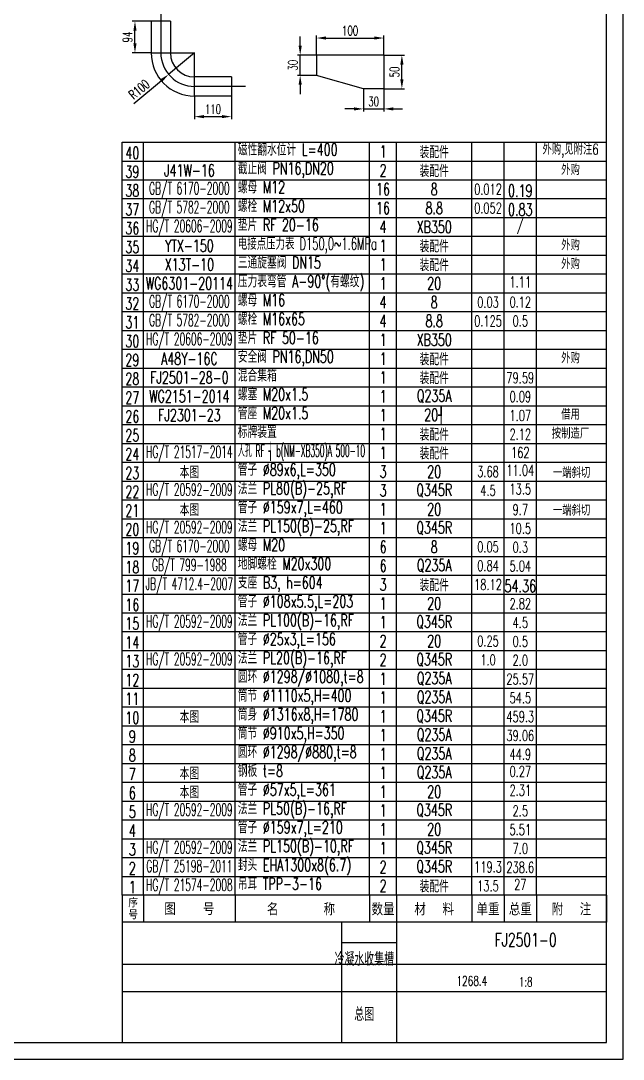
# Model space of a CAD drawing. Extents: x -23873 to -19420, y 16448 to 23154.
# Drawn here: x -21212 to -19420, y 16448 to 19537 of the extents above; entities that cross this region are included whole.
import ezdxf
from ezdxf.enums import TextEntityAlignment as Align

# ---------------------------------------------------------------- set-up
doc = ezdxf.new("R2010")
doc.units = 0
doc.header["$LTSCALE"] = 8
doc.layers.get('0').update_dxf_attribs({"linetype": 'CONTINUOUS'})
doc.layers.get('DEFPOINTS').update_dxf_attribs({"linetype": 'CONTINUOUS'})
doc.layers.add('HEADST', color=7, linetype='CONTINUOUS')
doc.layers.add('THICK', color=7, linetype='CONTINUOUS')
doc.styles.add('DFT', font='simplex.shx', dxfattribs={"width": 0.67, "bigfont": 'dft.shx'})
doc.styles.get("Standard").update_dxf_attribs({"font": 'simplex.shx', "width": 0.67, "bigfont": 'dft.shx'})
doc.styles.add('STT', font='simplex', dxfattribs={"bigfont": 'STT'})
doc.dimstyles.get("Standard").update_dxf_attribs({"dimscale": 3, "dimtxt": 3.5, "dimasz": 3, "dimexe": 1, "dimexo": 0, "dimgap": 1.5, "dimtad": 1, "dimdec": 0, "dimzin": 0, "dimdsep": 46, "dimtxsty": 'DFT', "dimcen": 3, "dimclrd": 2, "dimclre": 2, "dimclrt": 5, "dimaunit": 1, "dimadec": 0, "dimazin": 0, "dimtfac": 1, "dimtdec": 0, "dimtix": 1, "dimtmove": 2, "dimatfit": 3, "dimfxl": 0, "dimtolj": 1, "dimtzin": 0, "dimarcsym": 0})

# ---------------------------------------------------------------- blocks, each defined once
blk = doc.blocks.new('mxlbt')
at = {"layer": 'HEADST', "color": 7}
for p, q in [((180, 10), (0, 10)), ((0, 10), (0, 0)), ((8, 10), (8, 0)), ((42, 10), (42, 0)), ((92, 10), (92, 0)), ((102, 10), (102, 0)), ((130, 10), (130, 0)), ((142, 10), (142, 0)), ((154, 10), (154, 0)), ((180, 0), (0, 0))]:
    blk.add_line(p, q, dxfattribs=at)
at = {"layer": 'THICK'}
blk.add_line((180, 10), (180, 0), dxfattribs=at)
at = {"layer": 'HEADST', "color": 4, "style": 'STT'}
for s, p in [('序', (2.31, 5.53)), ('号', (2.31, 1.1))]:
    blk.add_text(s, height=3, dxfattribs=at).set_placement(p)
for s, p in [('图   号', (25, 5)), ('名     称', (66.5, 5)), ('数量', (97, 5)), ('材  料', (116, 5)), ('单重', (136, 5)), ('总重', (148, 5)), ('附  注', (167, 5))]:
    blk.add_text(s, height=4.5, dxfattribs=at).set_placement(p, align=Align.MIDDLE)
blk = doc.blocks.new('*D59')
at = {"color": 2, "lineweight": -2}
for p, q in [((-20695.4, 19441.7), (-20772.1, 19377.6)), ((-20876.1, 19290.8), (-20793.6, 19359.7))]:
    blk.add_line(p, q, dxfattribs=at)
at = {"color": 2}
blk.add_solid([(-20796.6, 19363.3), (-20790.6, 19356.1), (-20772.1, 19377.6)], dxfattribs=at)
at = {"layer": 'DEFPOINTS', "color": 0}
for p in [(-20695.4, 19441.7), (-20772.1, 19377.6)]:
    blk.add_point(p, dxfattribs=at)
at = {"color": 5, "insert": (-20859.7, 19333.2), "char_height": 28, "attachment_point": 5, "rotation": 39.8634, "style": 'DFT'}
blk.add_mtext('\\A1;R100', dxfattribs=at)
blk = doc.blocks.new('*D60')
at = {"color": 2, "lineweight": -2}
for p, q in [((-20823.9, 19535.7), (-20880.3, 19535.7)), ((-20872.3, 19469.7), (-20872.3, 19507.7)), ((-20823.9, 19441.7), (-20880.3, 19441.7))]:
    blk.add_line(p, q, dxfattribs=at)
at = {"color": 2}
for points in [[(-20877, 19507.7), (-20867.6, 19507.7), (-20872.3, 19535.7)], [(-20877, 19469.7), (-20867.6, 19469.7), (-20872.3, 19441.7)]]:
    blk.add_solid(points, dxfattribs=at)
at = {"layer": 'DEFPOINTS', "color": 0}
for p in [(-20872.3, 19535.7), (-20823.9, 19535.7), (-20823.9, 19441.7)]:
    blk.add_point(p, dxfattribs=at)
at = {"color": 5, "insert": (-20894.3, 19488.7), "char_height": 28, "attachment_point": 5, "rotation": 90, "style": 'DFT'}
blk.add_mtext('\\A1;94', dxfattribs=at)
blk = doc.blocks.new('*D61')
at = {"color": 2, "lineweight": -2}
for p, q in [((-20695.4, 19313.2), (-20695.4, 19244)), ((-20585.4, 19313.2), (-20585.4, 19244)), ((-20667.4, 19252), (-20613.4, 19252))]:
    blk.add_line(p, q, dxfattribs=at)
at = {"color": 2}
for points in [[(-20667.4, 19256.7), (-20667.4, 19247.4), (-20695.4, 19252)], [(-20613.4, 19256.7), (-20613.4, 19247.4), (-20585.4, 19252)]]:
    blk.add_solid(points, dxfattribs=at)
at = {"layer": 'DEFPOINTS', "color": 0}
for p in [(-20695.4, 19313.2), (-20585.4, 19313.2), (-20585.4, 19252)]:
    blk.add_point(p, dxfattribs=at)
at = {"color": 5, "insert": (-20640.4, 19274), "char_height": 28, "attachment_point": 5, "style": 'DFT'}
blk.add_mtext('\\A1;110', dxfattribs=at)
blk = doc.blocks.new('*D62')
at = {"color": 2, "lineweight": -2}
for p, q in [((-20332.5, 19434.8), (-20332.5, 19493.8)), ((-20132.5, 19434.8), (-20132.5, 19493.8)), ((-20304.5, 19485.8), (-20160.5, 19485.8))]:
    blk.add_line(p, q, dxfattribs=at)
at = {"color": 2}
for points in [[(-20304.5, 19490.5), (-20304.5, 19481.2), (-20332.5, 19485.8)], [(-20160.5, 19490.5), (-20160.5, 19481.2), (-20132.5, 19485.8)]]:
    blk.add_solid(points, dxfattribs=at)
at = {"layer": 'DEFPOINTS', "color": 0}
for p in [(-20132.5, 19485.8), (-20332.5, 19434.8), (-20132.5, 19434.8)]:
    blk.add_point(p, dxfattribs=at)
at = {"color": 5, "insert": (-20232.5, 19507.8), "char_height": 28, "attachment_point": 5, "style": 'DFT'}
blk.add_mtext('\\A1;100', dxfattribs=at)
blk = doc.blocks.new('*D63')
at = {"color": 2, "lineweight": -2}
for p, q in [((-20192.5, 19334.8), (-20192.5, 19266.9)), ((-20132.5, 19334.8), (-20132.5, 19266.9)), ((-20220.5, 19274.9), (-20248.5, 19274.9)), ((-20192.5, 19274.9), (-20132.5, 19274.9)), ((-20104.5, 19274.9), (-20076.5, 19274.9))]:
    blk.add_line(p, q, dxfattribs=at)
at = {"color": 2}
for points in [[(-20220.5, 19279.6), (-20220.5, 19270.3), (-20192.5, 19274.9)], [(-20104.5, 19279.6), (-20104.5, 19270.3), (-20132.5, 19274.9)]]:
    blk.add_solid(points, dxfattribs=at)
at = {"layer": 'DEFPOINTS', "color": 0}
for p in [(-20192.5, 19334.8), (-20132.5, 19334.8), (-20132.5, 19274.9)]:
    blk.add_point(p, dxfattribs=at)
at = {"color": 5, "insert": (-20162.5, 19296.9), "char_height": 28, "attachment_point": 5, "style": 'DFT'}
blk.add_mtext('\\A1;30', dxfattribs=at)
blk = doc.blocks.new('*D64')
at = {"color": 2, "lineweight": -2}
for p, q in [((-20132.5, 19434.8), (-20070.6, 19434.8)), ((-20078.6, 19362.8), (-20078.6, 19406.8)), ((-20132.5, 19334.8), (-20070.6, 19334.8))]:
    blk.add_line(p, q, dxfattribs=at)
at = {"color": 2}
for points in [[(-20083.3, 19406.8), (-20073.9, 19406.8), (-20078.6, 19434.8)], [(-20083.3, 19362.8), (-20073.9, 19362.8), (-20078.6, 19334.8)]]:
    blk.add_solid(points, dxfattribs=at)
at = {"layer": 'DEFPOINTS', "color": 0}
for p in [(-20132.5, 19434.8), (-20078.6, 19434.8), (-20132.5, 19334.8)]:
    blk.add_point(p, dxfattribs=at)
at = {"color": 5, "insert": (-20100.6, 19384.8), "char_height": 28, "attachment_point": 5, "rotation": 90, "style": 'DFT'}
blk.add_mtext('\\A1;50', dxfattribs=at)
blk = doc.blocks.new('*D65')
at = {"color": 2, "lineweight": -2}
for p, q in [((-20381, 19462.8), (-20381, 19490.8)), ((-20332.5, 19434.8), (-20389, 19434.8)), ((-20381, 19374.8), (-20381, 19434.8)), ((-20332.5, 19374.8), (-20389, 19374.8)), ((-20381, 19346.8), (-20381, 19318.8))]:
    blk.add_line(p, q, dxfattribs=at)
at = {"color": 2}
for points in [[(-20385.7, 19462.8), (-20376.3, 19462.8), (-20381, 19434.8)], [(-20385.7, 19346.8), (-20376.3, 19346.8), (-20381, 19374.8)]]:
    blk.add_solid(points, dxfattribs=at)
at = {"layer": 'DEFPOINTS', "color": 0}
for p in [(-20381, 19434.8), (-20332.5, 19434.8), (-20332.5, 19374.8)]:
    blk.add_point(p, dxfattribs=at)
at = {"color": 5, "insert": (-20403, 19404.8), "char_height": 28, "attachment_point": 5, "rotation": 90, "style": 'DFT'}
blk.add_mtext('\\A1;30', dxfattribs=at)

msp = doc.modelspace()

# ---------------------------------------------------------------- linework, layer by layer
for p, q in [((-20795.4, 19566.7), (-20795.4, 19441.7)), ((-20823.9, 19535.7), (-20823.9, 19441.7)), ((-20766.9, 19535.7), (-20823.9, 19535.7)), ((-20766.9, 19535.7), (-20766.9, 19441.7)), ((-20823.9, 19441.7), (-20695.4, 19441.7)), ((-20695.4, 19313.2), (-20695.4, 19441.7)), ((-20132.5, 19434.8), (-20332.5, 19434.8)), ((-20332.5, 19434.8), (-20332.5, 19374.8)), ((-20132.5, 19434.8), (-20132.5, 19334.8)), ((-20585.4, 19370.2), (-20695.4, 19370.2)), ((-20585.4, 19370.2), (-20585.4, 19313.2)), ((-20192.5, 19334.8), (-20332.5, 19374.8)), ((-20543.3, 19341.7), (-20695.4, 19341.7)), ((-20585.4, 19313.2), (-20695.4, 19313.2)), ((-20132.5, 19334.8), (-20192.5, 19334.8)), ((-20910.5, 16936), (-20910.5, 19176)), ((-20910.5, 19176), (-19470.5, 19176)), ((-20846.5, 16936), (-20846.5, 19176)), ((-20574.5, 16936), (-20574.5, 19176)), ((-20174.5, 16936), (-20174.5, 19176)), ((-20094.5, 16936), (-20094.5, 19176)), ((-19870.5, 16936), (-19870.5, 19176)), ((-19774.5, 16936), (-19774.5, 19176)), ((-19678.5, 16936), (-19678.5, 19176)), ((-20910.5, 19120), (-19470.5, 19120)), ((-20910.5, 19064), (-19470.5, 19064)), ((-20910.5, 19008), (-19470.5, 19008)), ((-20910.5, 18952), (-19470.5, 18952)), ((-20910.5, 18896), (-19470.5, 18896)), ((-20910.5, 18840), (-19470.5, 18840)), ((-20910.5, 18784), (-19470.5, 18784)), ((-20910.5, 18728), (-19470.5, 18728)), ((-20910.5, 18672), (-19470.5, 18672)), ((-20910.5, 18616), (-19470.5, 18616)), ((-20910.5, 18560), (-19470.5, 18560)), ((-20910.5, 18504), (-19470.5, 18504)), ((-20910.5, 18448), (-19470.5, 18448)), ((-20910.5, 18392), (-19470.5, 18392)), ((-20910.5, 18336), (-19470.5, 18336)), ((-20910.5, 18280), (-19470.5, 18280)), ((-20910.5, 18224), (-19470.5, 18224)), ((-20910.5, 18168), (-19470.5, 18168)), ((-20910.5, 18112), (-19470.5, 18112)), ((-20910.5, 18056), (-19470.5, 18056)), ((-20910.5, 18000), (-19470.5, 18000)), ((-20910.5, 17944), (-19470.5, 17944)), ((-20910.5, 17888), (-19470.5, 17888)), ((-20910.5, 17832), (-19470.5, 17832)), ((-20910.5, 17776), (-19470.5, 17776)), ((-20910.5, 17720), (-19470.5, 17720)), ((-20910.5, 17664), (-19470.5, 17664)), ((-20910.5, 17608), (-19470.5, 17608)), ((-20910.5, 17552), (-19470.5, 17552)), ((-20910.5, 17496), (-19470.5, 17496)), ((-20910.5, 17440), (-19470.5, 17440)), ((-20910.5, 17384), (-19470.5, 17384)), ((-20910.5, 17328), (-19470.5, 17328)), ((-20910.5, 17272), (-19470.5, 17272)), ((-20910.5, 17216), (-19470.5, 17216)), ((-20910.5, 17160), (-19470.5, 17160)), ((-20910.5, 17104), (-19470.5, 17104)), ((-20910.5, 17048), (-19470.5, 17048)), ((-20910.5, 16992), (-19470.5, 16992)), ((-20910.5, 16856), (-20910.5, 16498.1)), ((-20257.7, 16856), (-20257.7, 16498.1)), ((-20094.5, 16856), (-20094.5, 16498.1)), ((-20257.7, 16795.3), (-20094.5, 16795.3)), ((-19470.5, 16730.4), (-20910.5, 16730.4)), ((-19470.5, 16648.4), (-20910.5, 16648.4))]:
    msp.add_line(p, q)
for points in [[(-19420.5, 23154), (-23873.2, 23154), (-23873.2, 16448.1), (-19420.5, 16448.1)], [(-19470.5, 23104), (-23823.2, 23104), (-23823.2, 16498.1), (-19470.5, 16498.1)]]:
    msp.add_lwpolyline(points, close=True)
for radius in [128.5, 100, 71.5]:
    msp.add_arc((-20695.4, 19441.7), radius, 180, 270)

# ---------------------------------------------------------------- block references
at = {"xscale": 8, "yscale": 8, "zscale": 8}
msp.add_blockref('mxlbt', (-20910.5, 16856), dxfattribs=at)

# ---------------------------------------------------------------- texts
at = {"style": 'DFT'}
for s, height, width, p in [('40', 36, 0.67, (-20880.1, 19144)), ('1', 36, 0.67, (-20134.5, 19148)), ('装配件', 36, 0.67, (-19982.5, 19148)), ('外购,见附注6', 32, 0.67, (-19577.2, 19152)), ('39', 36, 0.67, (-20880.1, 19088)), ('J41W-16', 36, 0.67, (-20710.5, 19092)), ('2', 36, 0.67, (-20134.5, 19092)), ('装配件', 36, 0.67, (-19982.5, 19092)), ('外购', 32, 0.67, (-19577.2, 19096)), ('GB/T 6170-2000', 36, 0.55, (-20710.5, 19036)), ('38', 36, 0.67, (-20880.1, 19032)), ('16', 36, 0.67, (-20134.5, 19036)), ('8', 36, 0.67, (-19982.5, 19036)), ('0.012', 32, 0.67, (-19822.5, 19036)), ('GB/T 5782-2000', 36, 0.55, (-20710.5, 18980)), ('16', 36, 0.67, (-20134.5, 18980)), ('8.8', 36, 0.67, (-19982.5, 18980)), ('37', 36, 0.67, (-20880.1, 18976)), ('0.052', 32, 0.67, (-19822.5, 18980)), ('36', 36, 0.67, (-20880.1, 18920)), ('HG/T 20606-2009', 36, 0.55, (-20710.5, 18924)), ('4', 36, 0.67, (-20134.5, 18924)), ('XB350', 36, 0.67, (-19982.5, 18924)), ('/', 32, 0.67, (-19726.5, 18928)), ('35', 36, 0.67, (-20880.1, 18864)), ('YTX-150', 36, 0.67, (-20710.5, 18868)), ('1', 36, 0.67, (-20134.5, 18868)), ('装配件', 36, 0.67, (-19982.5, 18868)), ('外购', 32, 0.67, (-19577.2, 18872)), ('34', 36, 0.67, (-20880.1, 18808)), ('X13T-10', 36, 0.67, (-20710.5, 18812)), ('1', 36, 0.67, (-20134.5, 18812)), ('装配件', 36, 0.67, (-19982.5, 18812)), ('外购', 32, 0.67, (-19577.2, 18816)), ('33', 36, 0.67, (-20880.1, 18752)), ('WG6301-20114', 36, 0.67, (-20710.5, 18756)), ('1', 36, 0.67, (-20134.5, 18756)), ('20', 36, 0.67, (-19982.5, 18756)), ('1.11', 32, 0.67, (-19726.5, 18760)), ('GB/T 6170-2000', 36, 0.55, (-20710.5, 18700)), ('32', 36, 0.67, (-20880.1, 18696)), ('4', 36, 0.67, (-20134.5, 18700)), ('8', 36, 0.67, (-19982.5, 18700)), ('0.03', 32, 0.67, (-19822.5, 18700)), ('0.12', 32, 0.67, (-19726.5, 18700.2)), ('31', 36, 0.67, (-20880.1, 18640)), ('GB/T 5782-2000', 36, 0.55, (-20710.5, 18644)), ('4', 36, 0.67, (-20134.5, 18644)), ('8.8', 36, 0.67, (-19982.5, 18644)), ('0.125', 32, 0.67, (-19822.5, 18644)), ('0.5', 32, 0.67, (-19726.5, 18644.2)), ('30', 36, 0.67, (-20880.1, 18584)), ('HG/T 20606-2009', 36, 0.55, (-20710.5, 18588)), ('1', 36, 0.67, (-20134.5, 18588)), ('XB350', 36, 0.67, (-19982.5, 18588)), ('29', 36, 0.67, (-20880.1, 18528)), ('A48Y-16C', 36, 0.67, (-20710.5, 18532)), ('1', 36, 0.67, (-20134.5, 18532)), ('装配件', 36, 0.67, (-19982.5, 18532)), ('外购', 32, 0.67, (-19577.2, 18536)), ('28', 36, 0.67, (-20880.1, 18472)), ('FJ2501-28-0', 36, 0.67, (-20710.5, 18476)), ('1', 36, 0.67, (-20134.5, 18476)), ('装配件', 36, 0.67, (-19982.5, 18476)), ('79.59', 32, 0.67, (-19726.5, 18475)), ('27', 36, 0.67, (-20880.1, 18416)), ('WG2151-2014', 36, 0.67, (-20710.5, 18420)), ('1', 36, 0.67, (-20134.5, 18420)), ('Q235A', 36, 0.67, (-19982.5, 18420)), ('0.09', 32, 0.67, (-19726.5, 18419)), ('FJ2301-23', 36, 0.67, (-20710.5, 18364)), ('1', 36, 0.67, (-20134.5, 18364)), ('20┦', 36, 0.67, (-19982.5, 18364)), ('借用', 32, 0.67, (-19577.2, 18368)), ('26', 36, 0.67, (-20880.1, 18360)), ('1.07', 32, 0.67, (-19726.5, 18363)), ('25', 36, 0.67, (-20880.1, 18304)), ('1', 36, 0.67, (-20134.5, 18308)), ('装配件', 36, 0.67, (-19982.5, 18308)), ('2.12', 32, 0.67, (-19726.5, 18307)), ('按制造厂', 32, 0.67, (-19577.2, 18312)), ('24', 36, 0.67, (-20880.1, 18248)), ('HG/T 21517-2014', 36, 0.55, (-20710.5, 18252)), ('1', 36, 0.67, (-20134.5, 18252)), ('装配件', 36, 0.67, (-19982.5, 18252)), ('162', 32, 0.67, (-19726.5, 18252.8)), ('23', 36, 0.67, (-20880.1, 18192)), ('本图', 36, 0.67, (-20710.5, 18196)), ('3', 36, 0.67, (-20134.5, 18196)), ('20', 36, 0.67, (-19982.5, 18196)), ('3.68', 32, 0.67, (-19822.5, 18196)), ('11.04', 32, 0.67, (-19726.5, 18200)), ('一端斜切', 32, 0.67, (-19574, 18195)), ('HG/T 20592-2009', 36, 0.55, (-20710.5, 18140)), ('22', 36, 0.67, (-20880.1, 18136)), ('3', 36, 0.67, (-20134.5, 18140)), ('Q345R', 36, 0.67, (-19982.5, 18140)), ('4.5', 32, 0.67, (-19822.5, 18140)), ('13.5', 32, 0.67, (-19726.5, 18144)), ('本图', 36, 0.67, (-20710.5, 18084)), ('1', 36, 0.67, (-20134.5, 18084)), ('20', 36, 0.67, (-19982.5, 18084)), ('21', 36, 0.67, (-20880.1, 18080)), ('9.7', 32, 0.67, (-19726.5, 18083)), ('一端斜切', 32, 0.67, (-19574, 18083)), ('20', 36, 0.67, (-20880.1, 18024)), ('HG/T 20592-2009', 36, 0.55, (-20710.5, 18028)), ('1', 36, 0.67, (-20134.5, 18028)), ('Q345R', 36, 0.67, (-19982.5, 18028)), ('10.5', 32, 0.67, (-19726.5, 18027)), ('19', 36, 0.67, (-20880.1, 17968)), ('GB/T 6170-2000', 36, 0.55, (-20710.5, 17972)), ('6', 36, 0.67, (-20134.5, 17972)), ('8', 36, 0.67, (-19982.5, 17972)), ('0.05', 32, 0.67, (-19822.5, 17972)), ('0.3', 32, 0.67, (-19726.5, 17971)), ('18', 36, 0.67, (-20880.1, 17912)), ('GB/T 799-1988', 36, 0.55, (-20710.5, 17916)), ('6', 36, 0.67, (-20134.5, 17916)), ('Q235A', 36, 0.67, (-19982.5, 17916)), ('0.84', 32, 0.67, (-19822.5, 17916)), ('5.04', 32, 0.67, (-19726.5, 17915)), ('JB/T 4712.4-2007', 36, 0.55, (-20710.5, 17860)), ('17', 36, 0.67, (-20880.1, 17856)), ('3', 36, 0.67, (-20134.5, 17860)), ('装配件', 36, 0.67, (-19982.5, 17860)), ('18.12', 32, 0.67, (-19822.5, 17860)), ('16', 36, 0.67, (-20880.1, 17800)), ('1', 36, 0.67, (-20134.5, 17804)), ('20', 36, 0.67, (-19982.5, 17804)), ('2.82', 32, 0.67, (-19726.5, 17803)), ('15', 36, 0.67, (-20880.1, 17744)), ('HG/T 20592-2009', 36, 0.55, (-20710.5, 17748)), ('1', 36, 0.67, (-20134.5, 17748)), ('Q345R', 36, 0.67, (-19982.5, 17748)), ('4.5', 32, 0.67, (-19726.5, 17747)), ('14', 36, 0.67, (-20880.1, 17688)), ('2', 36, 0.67, (-20134.5, 17692)), ('20', 36, 0.67, (-19982.5, 17692)), ('0.25', 32, 0.67, (-19822.5, 17692)), ('0.5', 32, 0.67, (-19726.5, 17691)), ('13', 36, 0.67, (-20880.1, 17632)), ('HG/T 20592-2009', 36, 0.55, (-20710.5, 17636)), ('2', 36, 0.67, (-20134.5, 17636)), ('Q345R', 36, 0.67, (-19982.5, 17636)), ('1.0', 32, 0.67, (-19822.5, 17636)), ('2.0', 32, 0.67, (-19726.5, 17635)), ('12', 36, 0.67, (-20880.1, 17576)), ('1', 36, 0.67, (-20134.5, 17580)), ('Q235A', 36, 0.67, (-19982.5, 17580)), ('25.57', 32, 0.67, (-19726.5, 17579)), ('11', 36, 0.67, (-20880.1, 17520)), ('1', 36, 0.67, (-20134.5, 17524)), ('Q235A', 36, 0.67, (-19982.5, 17524)), ('54.5', 32, 0.67, (-19726.5, 17523)), ('本图', 36, 0.67, (-20710.5, 17468)), ('1', 36, 0.67, (-20134.5, 17468)), ('Q345R', 36, 0.67, (-19982.5, 17468)), ('10', 36, 0.67, (-20880.1, 17464)), ('459.3', 32, 0.67, (-19726.5, 17467)), ('9', 36, 0.67, (-20880.1, 17408)), ('1', 36, 0.67, (-20134.5, 17412)), ('Q235A', 36, 0.67, (-19982.5, 17412)), ('39.06', 32, 0.67, (-19726.5, 17411)), ('8', 36, 0.67, (-20880.1, 17352)), ('1', 36, 0.67, (-20134.5, 17356)), ('Q235A', 36, 0.67, (-19982.5, 17356)), ('44.9', 32, 0.67, (-19726.5, 17355)), ('7', 36, 0.67, (-20880.1, 17296)), ('本图', 36, 0.67, (-20710.5, 17300)), ('1', 36, 0.67, (-20134.5, 17300)), ('Q235A', 36, 0.67, (-19982.5, 17300)), ('0.27', 32, 0.67, (-19726.5, 17304)), ('6', 36, 0.67, (-20880.1, 17240)), ('本图', 36, 0.67, (-20710.5, 17244)), ('1', 36, 0.67, (-20134.5, 17244)), ('20', 36, 0.67, (-19982.5, 17244)), ('2.31', 32, 0.67, (-19726.5, 17248)), ('HG/T 20592-2009', 36, 0.55, (-20710.5, 17188)), ('1', 36, 0.67, (-20134.5, 17188)), ('Q345R', 36, 0.67, (-19982.5, 17188)), ('5', 36, 0.67, (-20880.1, 17184)), ('2.5', 32, 0.67, (-19726.5, 17187)), ('4', 36, 0.67, (-20880.1, 17128)), ('1', 36, 0.67, (-20134.5, 17132)), ('20', 36, 0.67, (-19982.5, 17132)), ('5.51', 32, 0.67, (-19726.5, 17131)), ('3', 36, 0.67, (-20880.1, 17072)), ('HG/T 20592-2009', 36, 0.55, (-20710.5, 17076)), ('1', 36, 0.67, (-20134.5, 17076)), ('Q345R', 36, 0.67, (-19982.5, 17076)), ('7.0', 32, 0.67, (-19726.5, 17075)), ('2', 36, 0.67, (-20880.1, 17016)), ('GB/T 25198-2011', 36, 0.55, (-20710.5, 17020)), ('2', 36, 0.67, (-20134.5, 17020)), ('Q345R', 36, 0.67, (-19982.5, 17020)), ('119.3', 32, 0.67, (-19822.5, 17020)), ('238.6', 32, 0.67, (-19726.5, 17019)), ('HG/T 21574-2008', 36, 0.55, (-20710.5, 16964)), ('1', 36, 0.67, (-20880.1, 16960)), ('2', 36, 0.67, (-20134.5, 16964)), ('装配件', 36, 0.67, (-19982.5, 16964)), ('13.5', 32, 0.67, (-19822.5, 16964)), ('27', 32, 0.67, (-19726.5, 16968)), ('冷凝水收集槽', 40, 0.67, (-20190.5, 16748.2)), ('总图', 40, 0.67, (-20190.5, 16584))]:
    msp.add_text(s, height=height, dxfattribs=dict(at, width=width)).set_placement(p, align=Align.MIDDLE)
for s, width, p in [('磁性翻水位计 L=400', 0.67, (-20566.5, 19136)), ('截止阀 PN16,DN20', 0.67, (-20566.5, 19080)), ('螺母 M12', 0.67, (-20566.5, 19024)), ('螺栓 M12x50', 0.67, (-20566.5, 18968)), ('垫片 RF 20-16', 0.67, (-20566.5, 18912)), ('电接点压力表 D150,0~1.6MPa', 0.6, (-20566.5, 18856)), ('三通旋塞阀 DN15', 0.67, (-20566.5, 18800)), ('压力表弯管 A-90%%d(有螺纹)', 0.67, (-20566.5, 18744)), ('螺母 M16', 0.67, (-20566.5, 18688)), ('螺栓 M16x65', 0.67, (-20566.5, 18632)), ('垫片 RF 50-16', 0.67, (-20566.5, 18576)), ('安全阀 PN16,DN50', 0.67, (-20566.5, 18520)), ('混合集箱', 0.67, (-20566.5, 18464)), ('螺塞 M20x1.5', 0.67, (-20566.5, 18408)), ('管座 M20x1.5', 0.67, (-20566.5, 18352)), ('标牌装置', 0.67, (-20566.5, 18296)), ('人孔 RF ┧ b(NM-XB350)A 500-10', 0.45, (-20566.5, 18240)), ('管子 %%C89x6,L=350', 0.67, (-20566.5, 18184)), ('法兰 PL80(B)-25,RF', 0.67, (-20566.5, 18128)), ('管子 %%C159x7,L=460', 0.67, (-20566.5, 18072)), ('法兰 PL150(B)-25,RF', 0.67, (-20566.5, 18016)), ('螺母 M20', 0.67, (-20566.5, 17960)), ('地脚螺栓 M20x300', 0.67, (-20566.5, 17904)), ('支座 B3, h=604', 0.67, (-20566.5, 17848)), ('管子 %%C108x5.5,L=203', 0.67, (-20566.5, 17792)), ('法兰 PL100(B)-16,RF', 0.67, (-20566.5, 17736)), ('管子 %%c25x3,L=156', 0.67, (-20566.5, 17680)), ('法兰 PL20(B)-16,RF', 0.67, (-20566.5, 17624)), ('圆环 %%C1298/%%C1080,t=8', 0.67, (-20566.5, 17568)), ('筒节 %%C1110x5,H=400', 0.67, (-20566.5, 17512)), ('筒身 %%C1316x8,H=1780', 0.67, (-20566.5, 17456)), ('筒节 %%C910x5,H=350', 0.67, (-20566.5, 17400)), ('圆环 %%C1298/%%C880,t=8', 0.67, (-20566.5, 17344)), ('钢板 t=8', 0.67, (-20566.5, 17288)), ('管子 %%C57x5,L=361', 0.67, (-20566.5, 17232)), ('法兰 PL50(B)-16,RF', 0.67, (-20566.5, 17176)), ('管子 %%C159x7,L=210', 0.67, (-20566.5, 17120)), ('法兰 PL150(B)-10,RF', 0.67, (-20566.5, 17064)), ('封头 EHA1300x8(6.7)', 0.67, (-20566.5, 17008)), ('吊耳 TPP-3-16', 0.67, (-20566.5, 16952))]:
    msp.add_text(s, height=36, dxfattribs=dict(at, width=width)).set_placement(p)
at = {"width": 0.67}
for s, height, p in [('0.19', 36.4, (-19726.5, 19031.6)), ('0.83', 36.4, (-19726.5, 18975.6)), ('54.36', 36.4, (-19726.5, 17855.6)), ('FJ2501-0', 40, (-19710.5, 16803.2)), ('1268.4', 29.02, (-19870.5, 16681.2)), ('1:8', 28, (-19710.5, 16678.4))]:
    msp.add_text(s, height=height, dxfattribs=at).set_placement(p, align=Align.MIDDLE)

# ---------------------------------------------------------------- dimensions: what is measured, and where the dimension line sits
dim = msp.add_linear_dim(base=(-20872.3, 19535.7), p1=(-20823.9, 19441.7), p2=(-20823.9, 19535.7), angle=90, dimstyle='Standard', override={"dimscale": 8, "dimasz": 3.5, "dimgap": 1})
dim.commit()
dim.dimension.update_dxf_attribs({"geometry": '*D60', "text_midpoint": (-20894.3, 19488.7)})
for base, p1, p2, text, picture, middle in [((-20132.5, 19485.8), (-20332.5, 19434.8), (-20132.5, 19434.8), '100', '*D62', (-20232.5, 19507.8)), ((-20132.5, 19274.9), (-20192.5, 19334.8), (-20132.5, 19334.8), '30', '*D63', (-20162.5, 19296.9))]:
    dim = msp.add_linear_dim(base=base, p1=p1, p2=p2, text=text, dimstyle='Standard', override={"dimscale": 8, "dimasz": 3.5, "dimgap": 1})
    dim.commit()
    dim.dimension.update_dxf_attribs({"geometry": picture, "text_midpoint": middle})
for base, p1, p2, text, picture, middle in [((-20381, 19434.8), (-20332.5, 19374.8), (-20332.5, 19434.8), '30', '*D65', (-20403, 19404.8)), ((-20078.6, 19434.8), (-20132.5, 19334.8), (-20132.5, 19434.8), '50', '*D64', (-20100.6, 19384.8))]:
    dim = msp.add_linear_dim(base=base, p1=p1, p2=p2, angle=90, text=text, dimstyle='Standard', override={"dimscale": 8, "dimasz": 3.5, "dimgap": 1})
    dim.commit()
    dim.dimension.update_dxf_attribs({"geometry": picture, "text_midpoint": middle})
dim = msp.add_radius_dim(center=(-20695.4, 19441.7), mpoint=(-20772.1, 19377.6), dimstyle='Standard', override={"dimscale": 8, "dimasz": 3.5, "dimgap": 1})
dim.commit()
dim.dimension.update_dxf_attribs({"geometry": '*D59', "text_midpoint": (-20859.7, 19333.2)})
dim = msp.add_linear_dim(base=(-20585.4, 19252), p1=(-20695.4, 19313.2), p2=(-20585.4, 19313.2), dimstyle='Standard', override={"dimscale": 8, "dimasz": 3.5, "dimgap": 1})
dim.commit()
dim.dimension.update_dxf_attribs({"geometry": '*D61', "text_midpoint": (-20640.4, 19274)})

doc.saveas('drawing.dxf')
